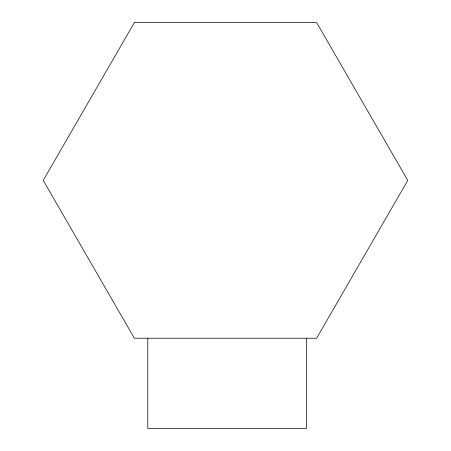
<?xml version="1.0" encoding="UTF-8"?>
<svg xmlns="http://www.w3.org/2000/svg" width="451" height="451" viewBox="0 0 451 451"><rect width="100%" height="100%" fill="white"/><g stroke="black" fill="none" stroke-linecap="round" stroke-linejoin="round"><path stroke-width="0.68" d="M306.46 338.233L306.46 428.45L147.793 428.45L147.793 338.233M134.37 22.55L43.24 180.389L134.37 338.233L316.63 338.233L407.76 180.389L316.63 22.55L134.37 22.55"/></g></svg>
